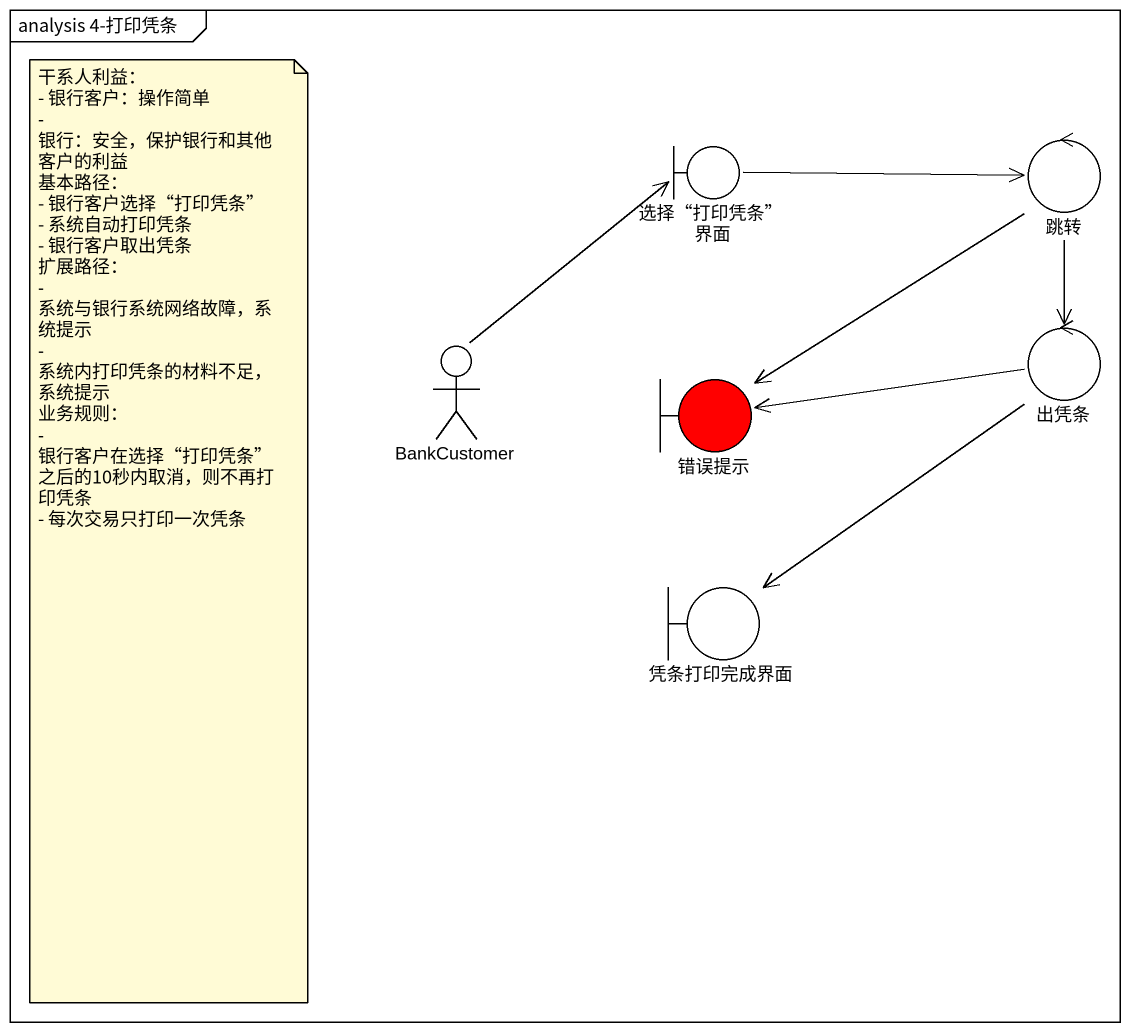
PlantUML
@startuml
mainframe analysis 4-打印凭条
boundary "选择“打印凭条”界面" as 选择_打印凭条_界面
control 跳转
actor BankCustomer
control 出凭条
boundary 错误提示 #FF0000
boundary 凭条打印完成界面
选择_打印凭条_界面 -right-> 跳转
跳转 --> 出凭条
跳转 --> 错误提示
BankCustomer -up-> 选择_打印凭条_界面
出凭条 -left-> 错误提示
出凭条 --> 凭条打印完成界面
note as N1
  干系人利益：
  - 银行客户：操作简单
  - 银行：安全，保护银行和其他客户的利益
  基本路径：
  - 银行客户选择“打印凭条”
  - 系统自动打印凭条
  - 银行客户取出凭条
  扩展路径：
  - 系统与银行系统网络故障，系统提示
  - 系统内打印凭条的材料不足，系统提示
  业务规则：
  - 银行客户在选择“打印凭条”之后的10秒内取消，则不再打印凭条
  - 每次交易只打印一次凭条
end note
@enduml
